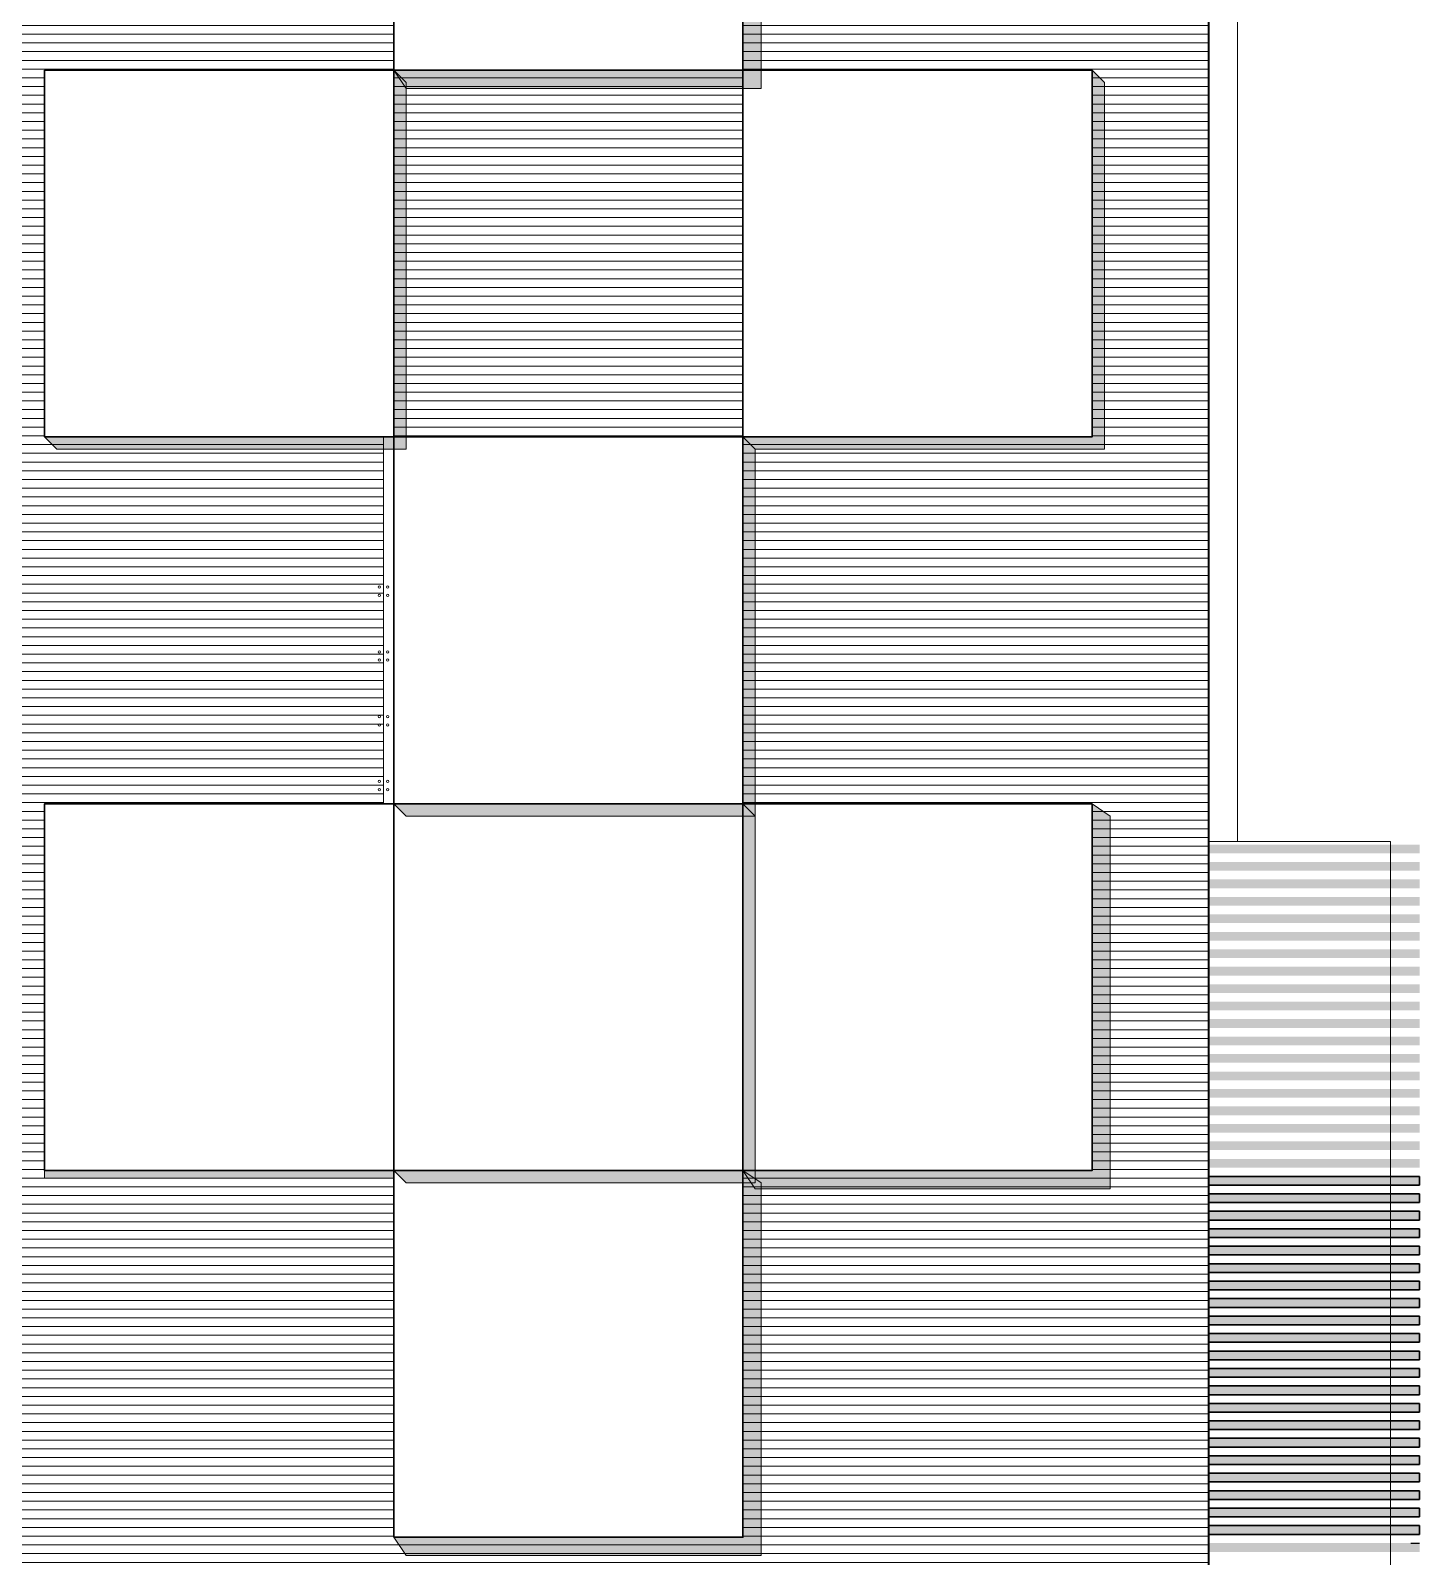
# Model space of a CAD drawing. Header units: millimetres. Extents: x 1564 to 2013, y 216 to 285.
# Drawn here: x 1589.93 to 1613.8, y 231.67 to 257.88 of the extents above; entities that cross this region are included whole.
import ezdxf

# ---------------------------------------------------------------- set-up
doc = ezdxf.new("R2010")
doc.units = ezdxf.units.MM
doc.header["$LTSCALE"] = 10
doc.layers.add('CIEL', color=8, linetype='Continuous')
for name, color, linetype, lineweight in [('CINZA', 252, 'Continuous', 13), ('cinza 03', 252, 'Continuous', 13), ('COTA', 90, 'Continuous', 9), ('pn 04', 130, 'Continuous', 40), ('PN-01', 90, 'Continuous', 13), ('PN-03', 180, 'Continuous', 30)]:
    doc.layers.add(name, color=color, linetype=linetype, lineweight=lineweight)

msp = doc.modelspace()

# ---------------------------------------------------------------- hatches: boundary and pattern name
at = {"layer": 'CIEL'}
for points in [[(1610.171, 243.9), (1610.171, 243.75), (1613.796, 243.75), (1613.796, 243.9)], [(1610.171, 243.6), (1610.171, 243.45), (1613.796, 243.45), (1613.796, 243.6)], [(1610.171, 243.3), (1610.171, 243.15), (1613.796, 243.15), (1613.796, 243.3)], [(1610.171, 243), (1610.171, 242.85), (1613.796, 242.85), (1613.796, 243)], [(1610.171, 242.7), (1610.171, 242.55), (1613.796, 242.55), (1613.796, 242.7)], [(1610.171, 242.4), (1610.171, 242.25), (1613.796, 242.25), (1613.796, 242.4)], [(1610.171, 242.1), (1610.171, 241.95), (1613.796, 241.95), (1613.796, 242.1)], [(1610.171, 241.8), (1610.171, 241.65), (1613.796, 241.65), (1613.796, 241.8)], [(1610.171, 241.5), (1610.171, 241.35), (1613.796, 241.35), (1613.796, 241.5)], [(1610.171, 241.2), (1610.171, 241.05), (1613.796, 241.05), (1613.796, 241.2)], [(1610.171, 240.9), (1610.171, 240.75), (1613.796, 240.75), (1613.796, 240.9)], [(1610.171, 240.6), (1610.171, 240.45), (1613.796, 240.45), (1613.796, 240.6)], [(1610.171, 240.3), (1610.171, 240.15), (1613.796, 240.15), (1613.796, 240.3)], [(1610.171, 240), (1610.171, 239.85), (1613.796, 239.85), (1613.796, 240)], [(1610.171, 239.7), (1610.171, 239.55), (1613.796, 239.55), (1613.796, 239.7)], [(1610.171, 239.4), (1610.171, 239.25), (1613.796, 239.25), (1613.796, 239.4)], [(1610.171, 239.1), (1610.171, 238.95), (1613.796, 238.95), (1613.796, 239.1)], [(1610.171, 238.8), (1610.171, 238.65), (1613.796, 238.65), (1613.796, 238.8)], [(1610.171, 238.5), (1610.171, 238.35), (1613.796, 238.35), (1613.796, 238.5)], [(1610.171, 231.9), (1610.171, 231.75), (1613.796, 231.75), (1613.796, 231.9)]]:
    msp.add_hatch(color=256, dxfattribs=at).paths.add_polyline_path(points)
h = msp.add_hatch(color=256, dxfattribs=at)
h.paths.add_polyline_path([(1613.796, 238.2), (1610.171, 238.2), (1610.171, 238.05), (1613.796, 238.05)])
h.paths.add_polyline_path([(1613.796, 237.9), (1610.171, 237.9), (1610.171, 237.75), (1613.796, 237.75)])
h.paths.add_polyline_path([(1613.796, 237.6), (1610.171, 237.6), (1610.171, 237.45), (1613.796, 237.45)])
h.paths.add_polyline_path([(1613.796, 237.3), (1610.171, 237.3), (1610.171, 237.15), (1613.796, 237.15)])
h.paths.add_polyline_path([(1613.796, 237), (1610.171, 237), (1610.171, 236.85), (1613.796, 236.85)])
h.paths.add_polyline_path([(1613.796, 236.7), (1610.171, 236.7), (1610.171, 236.55), (1613.796, 236.55)])
h.paths.add_polyline_path([(1613.796, 236.4), (1610.171, 236.4), (1610.171, 236.25), (1613.796, 236.25)])
h.paths.add_polyline_path([(1613.796, 236.1), (1610.171, 236.1), (1610.171, 235.95), (1613.796, 235.95)])
h.paths.add_polyline_path([(1613.796, 235.8), (1610.171, 235.8), (1610.171, 235.65), (1613.796, 235.65)])
h.paths.add_polyline_path([(1613.796, 235.5), (1610.171, 235.5), (1610.171, 235.35), (1613.796, 235.35)])
h.paths.add_polyline_path([(1613.796, 235.2), (1610.171, 235.2), (1610.171, 235.05), (1613.796, 235.05)])
h.paths.add_polyline_path([(1613.796, 234.9), (1610.171, 234.9), (1610.171, 234.75), (1613.796, 234.75)])
h.paths.add_polyline_path([(1613.796, 234.6), (1610.171, 234.6), (1610.171, 234.45), (1613.796, 234.45)])
h.paths.add_polyline_path([(1613.796, 234.3), (1610.171, 234.3), (1610.171, 234.15), (1613.796, 234.15)])
h.paths.add_polyline_path([(1613.796, 234), (1610.171, 234), (1610.171, 233.85), (1613.796, 233.85)])
h.paths.add_polyline_path([(1613.796, 233.7), (1610.171, 233.7), (1610.171, 233.55), (1613.796, 233.55)])
h.paths.add_polyline_path([(1613.796, 233.4), (1610.171, 233.4), (1610.171, 233.25), (1613.796, 233.25)])
h.paths.add_polyline_path([(1613.796, 233.1), (1610.171, 233.1), (1610.171, 232.95), (1613.796, 232.95)])
h.paths.add_polyline_path([(1613.796, 232.8), (1610.171, 232.8), (1610.171, 232.65), (1613.796, 232.65)])
h.paths.add_polyline_path([(1613.796, 232.5), (1610.171, 232.5), (1610.171, 232.35), (1613.796, 232.35)])
h.paths.add_polyline_path([(1613.796, 232.2), (1610.171, 232.2), (1610.171, 232.05), (1613.796, 232.05)])
at = {"layer": 'cinza 03'}
h = msp.add_hatch(dxfattribs=at)
h.set_pattern_fill('_USER', color=256, scale=0.15, style=0, pattern_type=0)
h.set_pattern_definition([(0, (963.22674, 189.11928), (0, 0.15), [])])
h.paths.add_polyline_path([(1607.171, 238.3), (1602.171, 238.3), (1602.171, 232), (1599.171, 232), (1599.171, 230.45), (1607.171, 230.45)])
h.paths.add_polyline_path([(1610.171, 272.95), (1607.171, 272.95), (1607.171, 257.2), (1608.171, 257.2), (1608.171, 250.9), (1607.171, 250.9), (1607.171, 244.6), (1608.171, 244.6), (1608.171, 238.3), (1607.171, 238.3), (1607.171, 230.45), (1610.171, 230.45)])
h.paths.add_polyline_path([(1596.171, 238.3), (1591.171, 238.3), (1591.171, 230.45), (1599.171, 230.45), (1599.171, 232), (1596.171, 232)])
h.paths.add_polyline_path([(1591.171, 238.3), (1590.171, 238.3), (1590.171, 244.6), (1591.171, 244.6), (1591.171, 250.9), (1590.171, 250.9), (1590.171, 257.2), (1591.171, 257.2), (1591.171, 263.5), (1590.171, 263.5), (1590.171, 269.8), (1591.171, 269.8), (1591.171, 272.95), (1588.16, 272.95), (1588.16, 230.45), (1591.171, 230.45)])
h.paths.add_polyline_path([(1595.996, 250.9), (1591.171, 250.9), (1591.171, 244.6), (1595.996, 244.6)])
h.paths.add_polyline_path([(1596.171, 263.5), (1591.171, 263.5), (1591.171, 257.2), (1596.171, 257.2)])
h.paths.add_polyline_path([(1599.171, 257.2), (1596.171, 257.2), (1596.171, 250.9), (1599.171, 250.9)])
h.paths.add_polyline_path([(1607.171, 250.9), (1602.171, 250.9), (1602.171, 244.6), (1607.171, 244.6)])
h.paths.add_polyline_path([(1607.171, 272.95), (1602.171, 272.95), (1602.171, 269.8), (1599.171, 269.8), (1599.171, 263.5), (1602.171, 263.5), (1602.171, 257.2), (1607.171, 257.2)])
h.paths.add_polyline_path([(1599.171, 269.8), (1596.171, 269.8), (1596.171, 263.5), (1599.171, 263.5)])
h.paths.add_polyline_path([(1596.171, 272.95), (1591.171, 272.95), (1591.171, 269.8), (1596.171, 269.8)])
h.paths.add_polyline_path([(1602.171, 257.2), (1599.171, 257.2), (1599.171, 250.9), (1602.171, 250.9)])
for points in [[(1596.171, 257.2), (1596.383, 256.888), (1602.483, 256.888), (1602.483, 263.288), (1602.171, 263.5), (1602.171, 257.2)], [(1596.383, 256.988), (1596.171, 257.2), (1596.171, 250.9), (1590.171, 250.9), (1590.383, 250.688), (1596.383, 250.688)], [(1608.383, 256.988), (1608.171, 257.2), (1608.171, 250.9), (1602.171, 250.9), (1602.383, 250.688), (1608.383, 250.688)], [(1602.383, 250.688), (1602.171, 250.9), (1602.171, 244.6), (1596.171, 244.6), (1596.383, 244.388), (1602.383, 244.388)], [(1602.383, 244.388), (1602.171, 244.6), (1602.171, 238.3), (1596.171, 238.3), (1596.383, 238.088), (1602.383, 238.088)], [(1602.171, 238.3), (1602.383, 237.988), (1608.483, 237.988), (1608.483, 244.388), (1608.171, 244.6), (1608.171, 238.3)], [(1590.171, 238.3), (1596.171, 238.3), (1596.171, 238.169), (1590.171, 238.169)], [(1596.171, 232), (1596.383, 231.688), (1602.483, 231.688), (1602.483, 238.088), (1602.171, 238.3), (1602.171, 232)]]:
    msp.add_hatch(color=256, dxfattribs=at).paths.add_polyline_path(points)

# ---------------------------------------------------------------- linework, layer by layer
at = {"layer": 'CIEL'}
for p, q in [((1613.646, 236.1), (1613.796, 236.1)), ((1613.646, 235.8), (1613.796, 235.8)), ((1613.646, 235.5), (1613.796, 235.5)), ((1613.646, 235.2), (1613.796, 235.2)), ((1613.646, 234.9), (1613.796, 234.9)), ((1613.646, 234.6), (1613.796, 234.6)), ((1613.646, 234.3), (1613.796, 234.3)), ((1613.646, 234), (1613.796, 234)), ((1613.646, 233.7), (1613.796, 233.7)), ((1613.646, 233.4), (1613.796, 233.4)), ((1613.646, 233.1), (1613.796, 233.1)), ((1613.646, 232.8), (1613.796, 232.8)), ((1613.646, 232.5), (1613.796, 232.5)), ((1613.646, 232.2), (1613.796, 232.2)), ((1613.646, 231.9), (1613.796, 231.9))]:
    msp.add_line(p, q, dxfattribs=at)
for points in [[(1610.171, 239.1), (1610.171, 238.95)], [(1610.171, 238.05), (1613.796, 238.05), (1613.796, 238.2), (1610.171, 238.2)], [(1613.796, 238.2), (1613.796, 238.05), (1610.171, 238.05)], [(1610.171, 238.2), (1613.796, 238.2)], [(1610.171, 237.75), (1613.796, 237.75), (1613.796, 237.9), (1610.171, 237.9)], [(1610.171, 237.9), (1613.796, 237.9)], [(1613.796, 237.9), (1613.796, 237.75), (1610.171, 237.75)], [(1610.171, 237.45), (1613.796, 237.45), (1613.796, 237.6), (1610.171, 237.6)], [(1610.171, 237.6), (1613.796, 237.6)], [(1613.796, 237.6), (1613.796, 237.45), (1610.171, 237.45)], [(1610.171, 237.15), (1613.796, 237.15), (1613.796, 237.3), (1610.171, 237.3)], [(1613.796, 237.3), (1613.796, 237.15), (1610.171, 237.15)], [(1610.171, 237.3), (1613.796, 237.3)], [(1610.171, 236.85), (1613.796, 236.85), (1613.796, 237), (1610.171, 237)], [(1613.796, 237), (1613.796, 236.85), (1610.171, 236.85)], [(1610.171, 237), (1613.796, 237)], [(1610.171, 236.55), (1613.796, 236.55), (1613.796, 236.7), (1610.171, 236.7)], [(1610.171, 236.7), (1613.796, 236.7)], [(1613.796, 236.7), (1613.796, 236.55), (1610.171, 236.55)], [(1610.171, 236.25), (1613.796, 236.25), (1613.796, 236.4), (1610.171, 236.4)], [(1610.171, 236.4), (1613.796, 236.4)], [(1613.796, 236.4), (1613.796, 236.25), (1610.171, 236.25)], [(1610.171, 235.95), (1613.796, 235.95), (1613.796, 236.1), (1610.171, 236.1)], [(1610.171, 236.1), (1613.796, 236.1)], [(1613.796, 236.1), (1613.796, 235.95), (1610.171, 235.95)], [(1610.171, 235.65), (1613.796, 235.65), (1613.796, 235.8), (1610.171, 235.8)], [(1613.796, 235.8), (1613.796, 235.65), (1610.171, 235.65)], [(1610.171, 235.8), (1613.796, 235.8)], [(1610.171, 235.35), (1613.796, 235.35), (1613.796, 235.5), (1610.171, 235.5)], [(1613.796, 235.5), (1613.796, 235.35), (1610.171, 235.35)], [(1610.171, 235.5), (1613.796, 235.5)], [(1610.171, 235.05), (1613.796, 235.05), (1613.796, 235.2), (1610.171, 235.2)], [(1610.171, 235.2), (1613.796, 235.2)], [(1613.796, 235.2), (1613.796, 235.05), (1610.171, 235.05)], [(1610.171, 234.75), (1613.796, 234.75), (1613.796, 234.9), (1610.171, 234.9)], [(1610.171, 234.9), (1613.796, 234.9)], [(1613.796, 234.9), (1613.796, 234.75), (1610.171, 234.75)], [(1610.171, 234.45), (1613.796, 234.45), (1613.796, 234.6), (1610.171, 234.6)], [(1610.171, 234.6), (1613.796, 234.6)], [(1613.796, 234.6), (1613.796, 234.45), (1610.171, 234.45)], [(1610.171, 234.15), (1613.796, 234.15), (1613.796, 234.3), (1610.171, 234.3)], [(1610.171, 234.3), (1613.796, 234.3)], [(1613.796, 234.3), (1613.796, 234.15), (1610.171, 234.15)], [(1610.171, 233.85), (1613.796, 233.85), (1613.796, 234), (1610.171, 234)], [(1610.171, 234), (1613.796, 234)], [(1613.796, 234), (1613.796, 233.85), (1610.171, 233.85)], [(1610.171, 233.55), (1613.796, 233.55), (1613.796, 233.7), (1610.171, 233.7)], [(1610.171, 233.7), (1613.796, 233.7)], [(1613.796, 233.7), (1613.796, 233.55), (1610.171, 233.55)], [(1610.171, 233.25), (1613.796, 233.25), (1613.796, 233.4), (1610.171, 233.4)], [(1610.171, 233.4), (1613.796, 233.4)], [(1613.796, 233.4), (1613.796, 233.25), (1610.171, 233.25)], [(1610.171, 232.95), (1613.796, 232.95), (1613.796, 233.1), (1610.171, 233.1)], [(1610.171, 233.1), (1613.796, 233.1)], [(1613.796, 233.1), (1613.796, 232.95), (1610.171, 232.95)], [(1610.171, 232.65), (1613.796, 232.65), (1613.796, 232.8), (1610.171, 232.8)], [(1610.171, 232.8), (1613.796, 232.8)], [(1613.796, 232.8), (1613.796, 232.65), (1610.171, 232.65)], [(1610.171, 232.35), (1613.796, 232.35), (1613.796, 232.5), (1610.171, 232.5)], [(1610.171, 232.5), (1613.796, 232.5)], [(1613.796, 232.5), (1613.796, 232.35), (1610.171, 232.35)], [(1610.171, 232.05), (1613.796, 232.05), (1613.796, 232.2), (1610.171, 232.2)], [(1610.171, 232.2), (1613.796, 232.2)], [(1613.796, 232.2), (1613.796, 232.05), (1610.171, 232.05)], [(1610.171, 231.9), (1610.171, 231.75)]]:
    msp.add_lwpolyline(points, dxfattribs=at)
at = {"layer": 'CINZA'}
msp.add_line((1595.996, 250.9), (1595.996, 244.6), dxfattribs=at)
for centre in [(1595.925, 248.321), (1596.066, 248.321), (1595.925, 248.179), (1596.066, 248.179), (1595.925, 247.208), (1596.066, 247.208), (1595.925, 247.067), (1596.066, 247.067), (1595.925, 246.096), (1595.925, 245.954), (1596.066, 246.096), (1596.066, 245.954), (1595.925, 244.983), (1595.925, 244.842), (1596.066, 244.983), (1596.066, 244.842)]:
    msp.add_circle(centre, 0.02, dxfattribs=at)
at = {"layer": 'cinza 03'}
for points in [[(1596.171, 257.2), (1596.383, 256.888), (1602.483, 256.888), (1602.483, 263.288), (1602.171, 263.5), (1602.171, 257.2)], [(1590.171, 250.9), (1590.383, 250.688), (1596.383, 250.688), (1596.383, 256.988), (1596.171, 257.2), (1596.171, 250.9)], [(1602.171, 250.9), (1602.383, 250.688), (1608.383, 250.688), (1608.383, 256.988), (1608.171, 257.2), (1608.171, 250.9)], [(1596.171, 244.6), (1596.383, 244.388), (1602.383, 244.388), (1602.383, 250.688), (1602.171, 250.9), (1602.171, 244.6)], [(1596.171, 238.3), (1596.383, 238.088), (1602.383, 238.088), (1602.383, 244.388), (1602.171, 244.6), (1602.171, 238.3)], [(1602.171, 238.3), (1602.383, 237.988), (1608.483, 237.988), (1608.483, 244.388), (1608.171, 244.6), (1608.171, 238.3)], [(1590.171, 238.3), (1596.171, 238.3), (1596.171, 238.169), (1590.171, 238.169)], [(1596.171, 232), (1596.383, 231.688), (1602.483, 231.688), (1602.483, 238.088), (1602.171, 238.3), (1602.171, 232)]]:
    msp.add_lwpolyline(points, close=True, dxfattribs=at)
at = {"layer": 'COTA'}
for p, q in [((1610.171, 243.95), (1613.296, 243.95)), ((1613.296, 243.95), (1613.296, 220.7))]:
    msp.add_line(p, q, dxfattribs=at)
at = {"layer": 'pn 04'}
msp.add_line((1610.171, 275.9), (1610.171, 230.45), dxfattribs=at)
at = {"layer": 'PN-01'}
msp.add_line((1610.671, 275.9), (1610.671, 243.95), dxfattribs=at)
at = {"layer": 'PN-03'}
for points in [[(1596.171, 257.2), (1602.171, 257.2), (1602.171, 263.5), (1596.171, 263.5)], [(1590.171, 250.9), (1596.171, 250.9), (1596.171, 257.2), (1590.171, 257.2)], [(1602.171, 250.9), (1608.171, 250.9), (1608.171, 257.2), (1602.171, 257.2)], [(1596.171, 244.6), (1602.171, 244.6), (1602.171, 250.9), (1596.171, 250.9)], [(1590.171, 238.3), (1596.171, 238.3), (1596.171, 244.6), (1590.171, 244.6)], [(1596.171, 238.3), (1602.171, 238.3), (1602.171, 244.6), (1596.171, 244.6)], [(1602.171, 238.3), (1608.171, 238.3), (1608.171, 244.6), (1602.171, 244.6)], [(1596.171, 232), (1602.171, 232), (1602.171, 238.3), (1596.171, 238.3)]]:
    msp.add_lwpolyline(points, close=True, dxfattribs=at)

doc.saveas('drawing.dxf')
